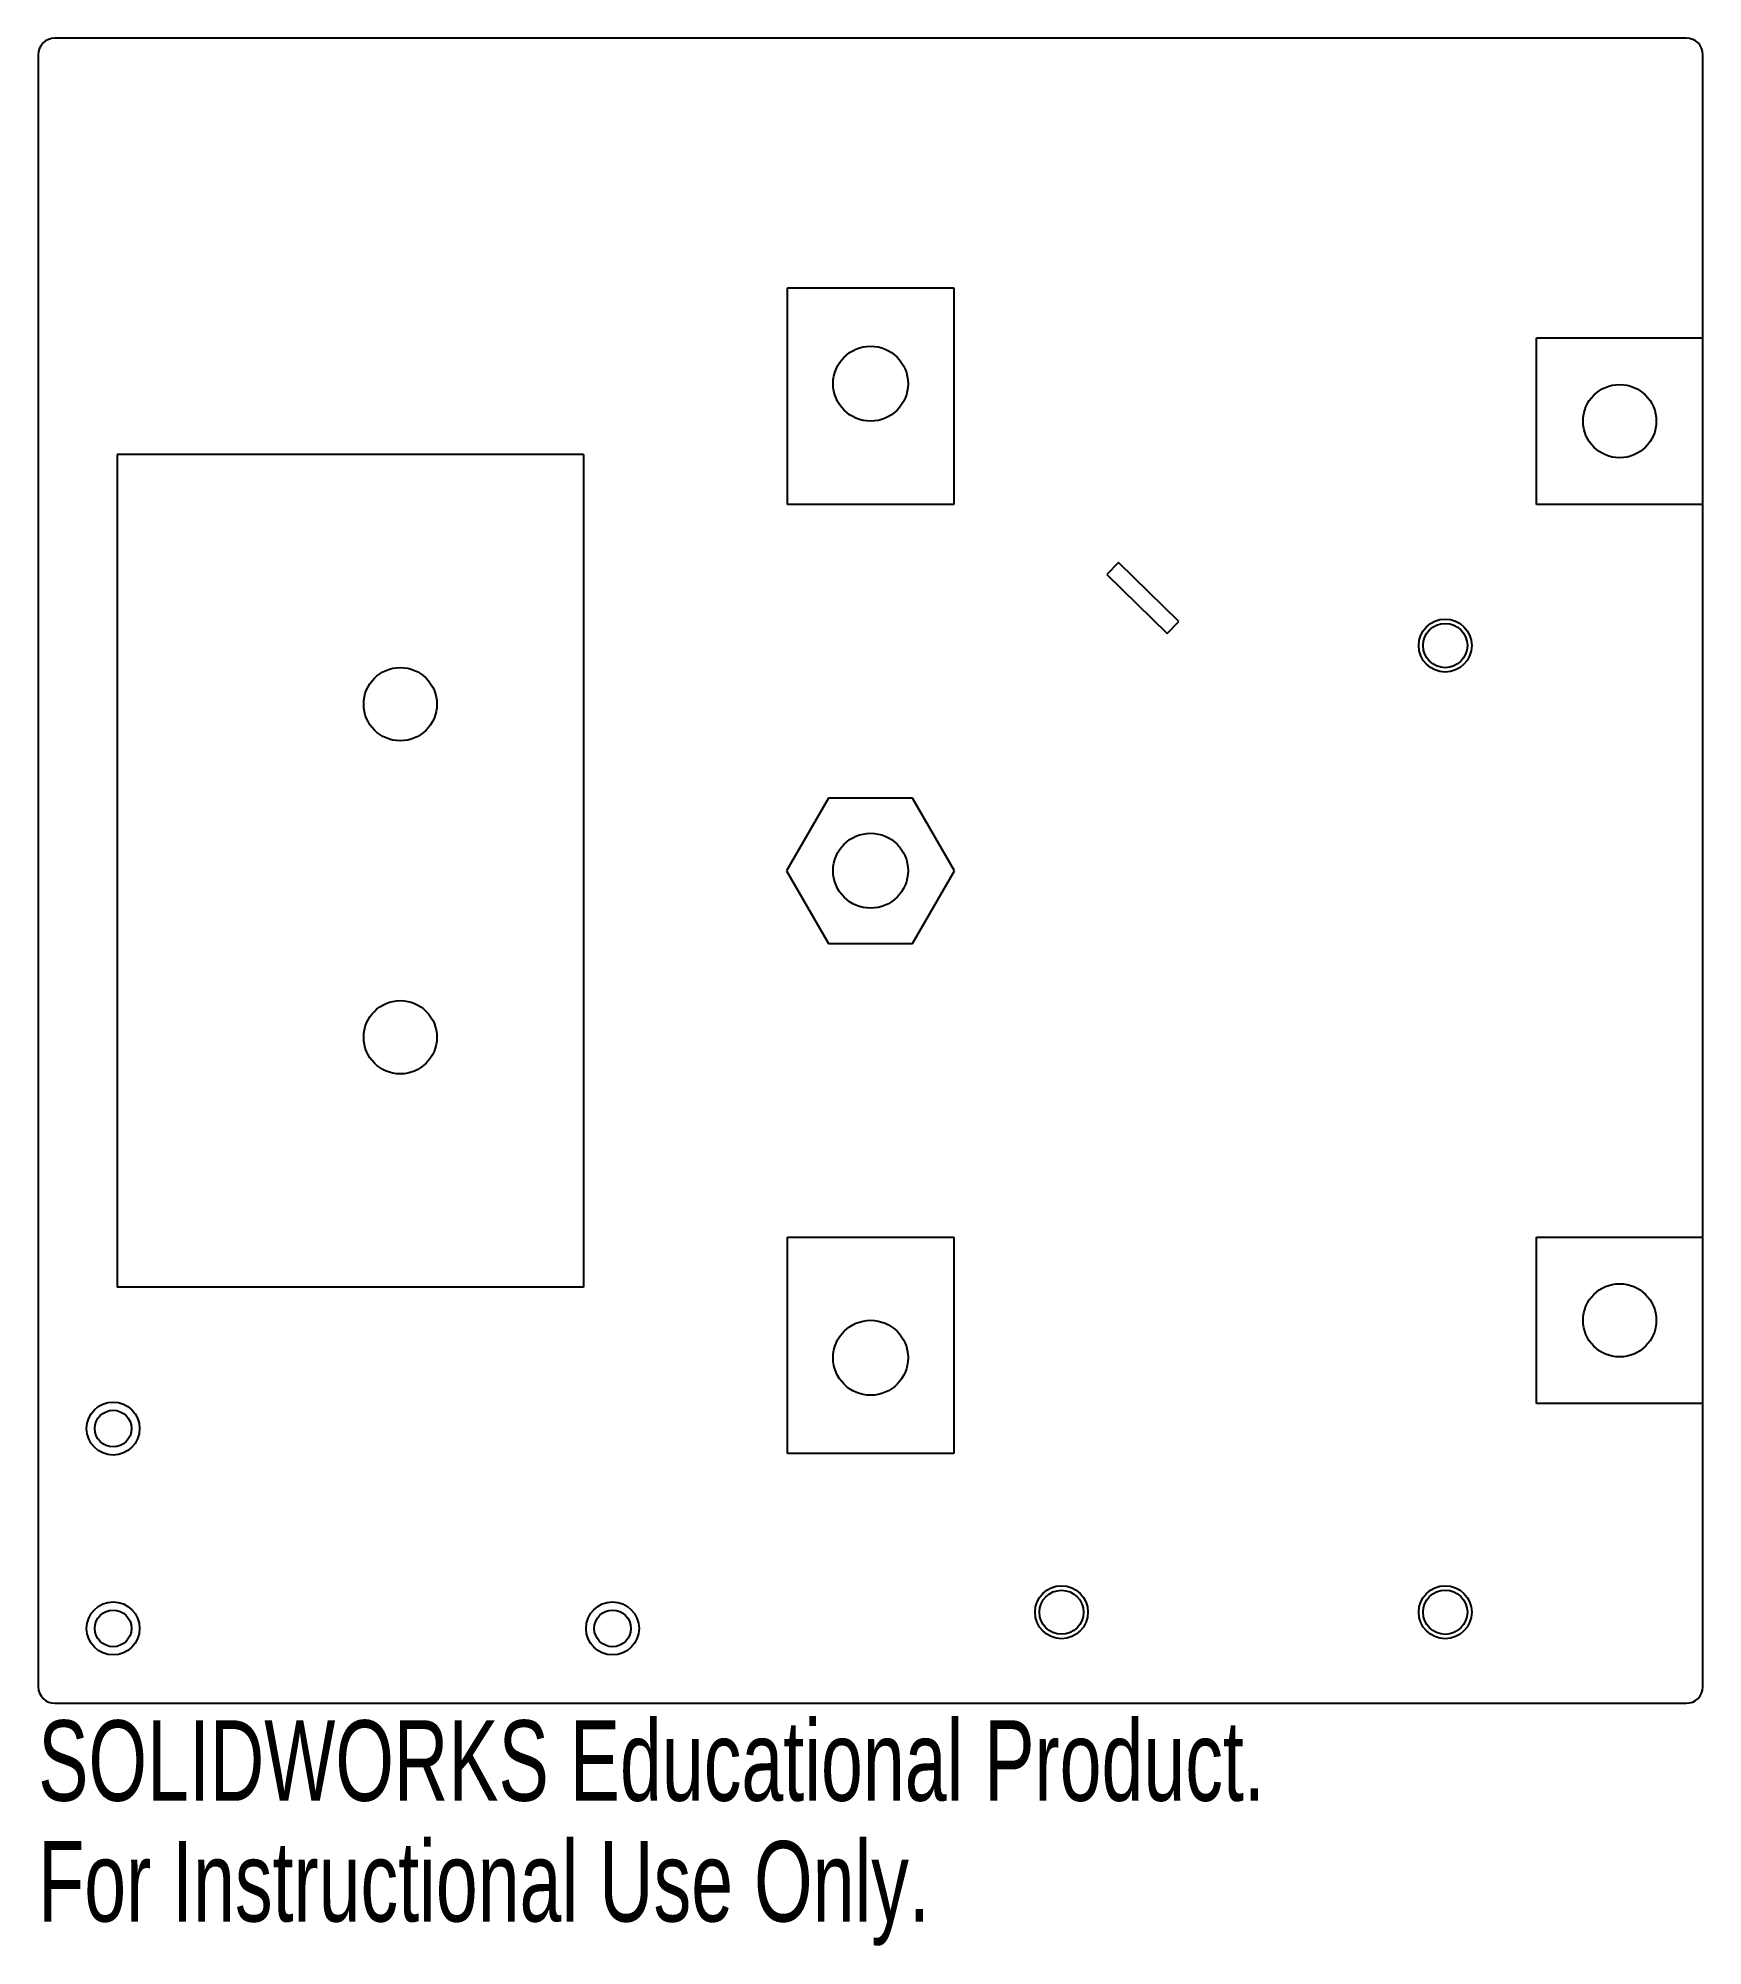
# Model space of a CAD drawing. Header units: millimetres. Extents: x -300 to -200, y -68 to 47.
import ezdxf

# ---------------------------------------------------------------- set-up
doc = ezdxf.new("R2010")
doc.units = ezdxf.units.MM
doc.styles.add('SLDTEXTSTYLE0', font='TXT', dxfattribs={"width": 0.7})

msp = doc.modelspace()

# ---------------------------------------------------------------- linework, layer by layer
at = {"color": 7, "linetype": 'Continuous'}
for p, q in [((-200.57, 46.75), (-298.57, 46.75)), ((-299.57, 45.75), (-299.57, -52.25)), ((-199.57, -52.25), (-199.57, 45.75)), ((-254.57, 18.75), (-254.57, 31.75)), ((-254.57, 31.75), (-244.57, 31.75)), ((-244.57, 31.75), (-244.57, 18.75)), ((-209.57, 18.75), (-209.57, 28.75)), ((-209.57, 28.75), (-199.57, 28.75)), ((-294.82, 21.75), (-294.82, -28.25)), ((-266.82, 21.75), (-294.82, 21.75)), ((-266.82, 21.75), (-266.82, -28.25)), ((-244.57, 18.75), (-254.57, 18.75)), ((-199.57, 18.75), (-209.57, 18.75)), ((-234.67, 15.26), (-235.37, 14.54)), ((-231.06, 11.71), (-234.67, 15.26)), ((-235.37, 14.54), (-231.76, 11)), ((-231.76, 11), (-231.06, 11.71)), ((-252.1, 1.11), (-253.36, -1.07)), ((-249.57, 1.11), (-252.1, 1.11)), ((-247.05, 1.11), (-249.57, 1.11)), ((-245.79, -1.07), (-247.05, 1.11)), ((-253.36, -1.07), (-254.62, -3.25)), ((-244.53, -3.25), (-245.79, -1.07)), ((-254.62, -3.25), (-253.36, -5.43)), ((-245.79, -5.43), (-244.53, -3.25)), ((-253.36, -5.43), (-252.1, -7.62)), ((-247.05, -7.62), (-245.79, -5.43)), ((-252.1, -7.62), (-249.57, -7.62)), ((-249.57, -7.62), (-247.05, -7.62)), ((-254.57, -25.25), (-244.57, -25.25)), ((-254.57, -38.25), (-254.57, -25.25)), ((-244.57, -25.25), (-244.57, -38.25)), ((-209.57, -25.25), (-199.57, -25.25)), ((-209.57, -35.25), (-209.57, -25.25)), ((-266.82, -28.25), (-294.82, -28.25)), ((-199.57, -35.25), (-209.57, -35.25)), ((-244.57, -38.25), (-254.57, -38.25)), ((-298.57, -53.25), (-200.57, -53.25))]:
    msp.add_line(p, q, dxfattribs=at)
for centre, radius in [((-249.57, 26), 2.25), ((-204.57, 23.75), 2.2), ((-215.05, 10.27), 1.59), ((-215.05, 10.27), 1.33), ((-277.82, 6.75), 2.2), ((-249.57, -3.25), 2.25), ((-277.82, -13.25), 2.2), ((-204.57, -30.25), 2.2), ((-249.57, -32.5), 2.25), ((-295.07, -36.75), 1.59), ((-295.07, -36.75), 1.1), ((-238.1, -47.78), 1.59), ((-238.1, -47.78), 1.32), ((-215.05, -47.78), 1.59), ((-215.05, -47.78), 1.33), ((-295.07, -48.75), 1.59), ((-295.07, -48.75), 1.1), ((-265.07, -48.75), 1.59), ((-265.07, -48.75), 1.1)]:
    msp.add_circle(centre, radius, dxfattribs=at)
for centre, start, end in [((-298.57, 45.75), 90, 180), ((-200.57, 45.75), 0, 90), ((-298.57, -52.25), 180, 270), ((-200.57, -52.25), 270, 0)]:
    msp.add_arc(centre, 1, start, end, dxfattribs=at)

# ---------------------------------------------------------------- texts
at = {"color": 7, "linetype": 'Continuous', "char_height": 4.8336, "attachment_point": 1, "style": 'SLDTEXTSTYLE0'}
for s, insert in [('SOLIDWORKS Educational Product.', (-299.57, -54.27)), ('For Instructional Use Only.', (-299.57, -61.52))]:
    msp.add_mtext(s, dxfattribs=dict(at, insert=insert))

doc.saveas('drawing.dxf')
